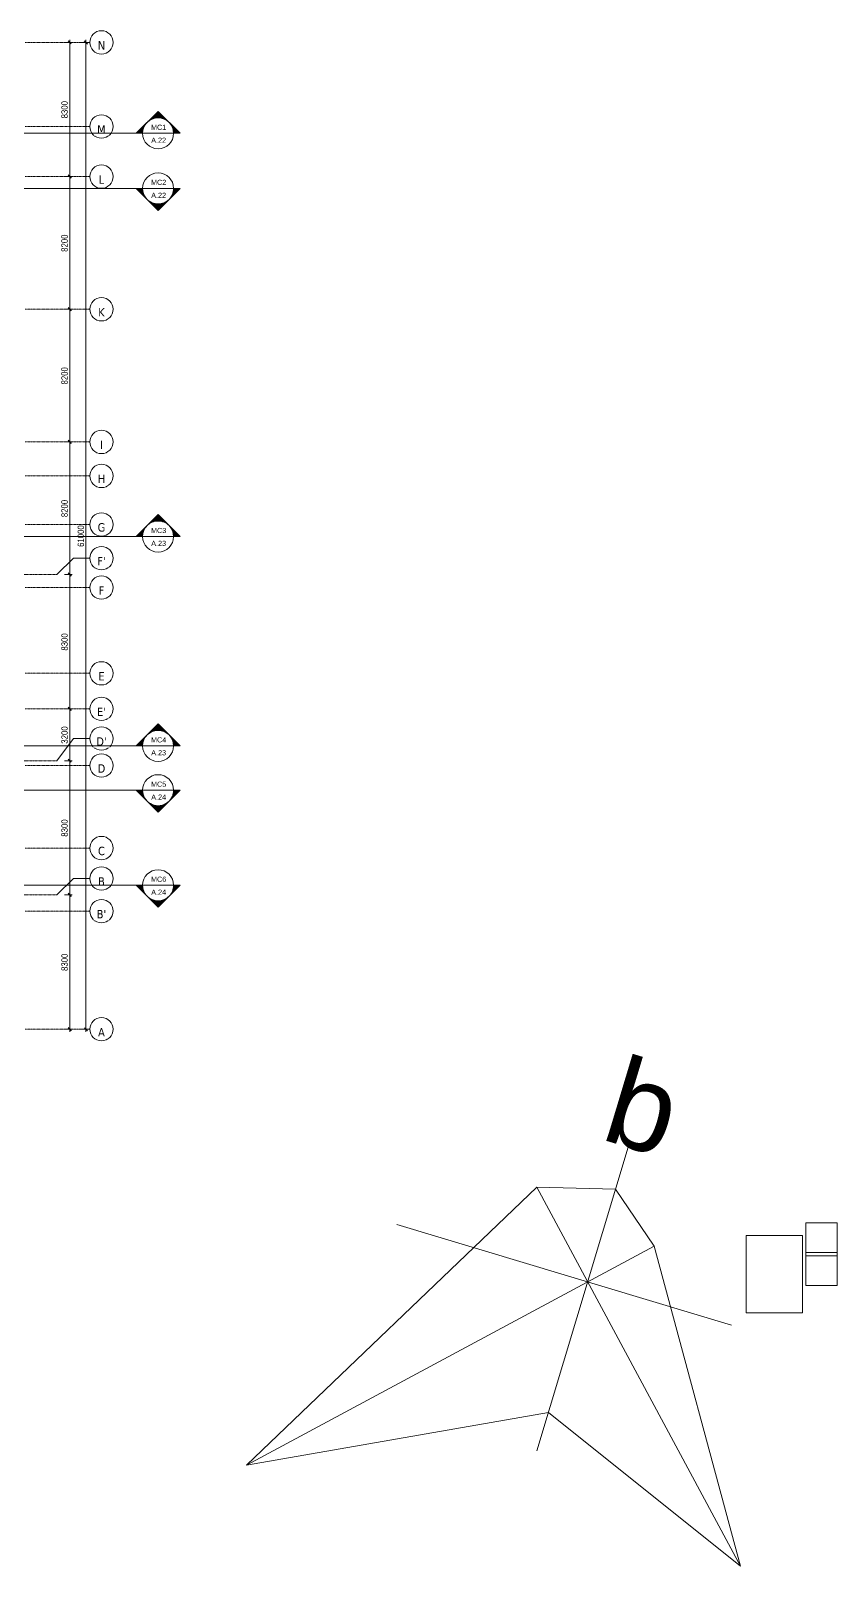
# Model space of a CAD drawing. Header units: millimetres. Extents: x 962 to 239635, y -15958 to 82755.
# Drawn here: x 189760 to 239635, y -15958 to 78957 of the extents above; entities that cross this region are included whole.
import ezdxf

# ---------------------------------------------------------------- set-up
doc = ezdxf.new("R2010")
doc.units = ezdxf.units.MM
for name, pattern in [('Dash Dot 3_16_', [7.9375, 4.7625, -1.5875, 0, -1.5875]), ('Dash_2_', [6.35, 3.175, -3.175]), ('Grid Line', [22.225, 12.7, -3.175, 3.175, -3.175])]:
    doc.linetypes.add(name, pattern=pattern)
for name, color, linetype, lineweight in [('A-ANNO-DIMS', 211, 'Continuous', 9), ('A-ANNO-DIMS-160', 211, 'Continuous', 9), ('G-ANNO-REFR', 1, 'Dash_2_', 18), ('G-ANNO-SYMB', 111, 'Continuous', 9), ('G-ANNO-SYMB-1', 111, 'Dash Dot 3_16_', 18), ('HOA GIO_TIEN GIANG_dwg-1', 7, 'Continuous', 18), ('S-GRID', 1, 'Continuous', 9), ('S-GRID-1', 1, 'Grid Line', 9), ('S-GRID-IDEN', 1, 'Continuous', 9), ('TEXT', 250, 'Continuous', 9), ('TEXT-1', 7, 'Continuous', 18)]:
    doc.layers.add(name, color=color, linetype=linetype, lineweight=lineweight)
doc.styles.add('Arial_1', font='arial_0.ttf', dxfattribs={"height": 5335.983317})
doc.styles.add('Arial_9', font='arial_0.ttf', dxfattribs={"height": 320})
doc.styles.add('Tahoma_B', font='tahomabd_0.ttf', dxfattribs={"height": 520})
doc.styles.add('UTM Avo', font='UTM Avo.ttf', dxfattribs={"width": 0.9, "height": 400})
doc.dimstyles.new('1_Dim_chi_tiet_2_5', dxfattribs={"dimscale": 304.8, "dimtxt": 399.720379, "dimasz": 0.629921, "dimexe": 0.524934, "dimexo": 0.0625, "dimgap": 0.052493, "dimtad": 1, "dimdec": 0, "dimrnd": 5, "dimzin": 0, "dimdsep": 46, "dimtxsty": 'UTM Avo', "dimblk1": 'OBLIQUE', "dimblk2": 'OBLIQUE', "dimsah": 1, "dimcen": 0.09, "dimdle": 0.524934, "dimazin": 0, "dimtfac": 1, "dimtdec": 4, "dimtix": 1, "dimtmove": 0, "dimatfit": 3, "dimfxl": 1.049869, "dimfxlon": 1, "dimtvp": 1, "dimtolj": 1, "dimtzin": 0, "dimarcsym": 2})
picture_1 = doc.add_image_def('image1.pdf', size_in_pixel=(6577, 8959))
picture_2 = doc.add_image_def('image2.pdf', size_in_pixel=(4758, 4958))
picture_3 = doc.add_image_def('image3.pdf', size_in_pixel=(4758, 4958))

# ---------------------------------------------------------------- blocks, each defined once
blk = doc.blocks.new('HOA GIO_TIEN GIANG_dwg-1605386-TỔNG THỂ_HOA GIÓ')
at = {"layer": 'TEXT'}
for p, q in [((8395, 10147), (2680, -8828)), ((15264, -15958), (2679, 7475)), ((-5985, 5174), (14714, -1060)), ((-15264, -9710), (9926, 3819))]:
    blk.add_line(p, q, dxfattribs=at)
at = {"layer": 'TEXT', "flags": 128}
blk.add_lwpolyline([(7552, 7347), (9926, 3819), (15264, -15958), (3396, -6448), (-15264, -9710), (2679, 7475), (7552, 7347), (9926, 3819), (15264, -15958), (3396, -6448), (-15264, -9710), (2679, 7475)], close=True, dxfattribs=at)
at = {"layer": 'TEXT-1', "insert": (8045, 15591), "char_height": 5336, "width": 4124.3, "attachment_point": 1, "rotation": 343.23792, "line_spacing_factor": 0.941778, "style": 'Arial_1'}
blk.add_mtext('b', dxfattribs=at)
blk = doc.blocks.new('Grid - M_Grid Head - Circle-353313-TKCS_MB TẦNG 2')
at = {"layer": 'S-GRID-IDEN'}
blk.add_circle((0, 0), 4.5, dxfattribs=at)
blk = doc.blocks.new('Section - M_Section Head - Filled-352373-TKCS_MB TẦNG 2')
at = {"layer": 'G-ANNO-SYMB'}
h = blk.add_hatch(color=256, dxfattribs=at)
edge = h.paths.add_edge_path()
edge.add_line((-6, 8.49), (-6, 6))
edge.add_arc((-6, 0), 6, 90, 135)
edge.add_line((-10.24, 4.24), (-6, 8.49))
h = blk.add_hatch(color=256, dxfattribs=at)
edge = h.paths.add_edge_path()
edge.add_line((-6, 8.49), (-1.76, 4.24))
edge.add_arc((-6, 0), 6, 45, 90)
edge.add_line((-6, 6), (-6, 8.49))
h = blk.add_hatch(color=256, dxfattribs=at)
edge = h.paths.add_edge_path()
edge.add_line((-14.49, 0), (-10.24, 4.24))
edge.add_arc((-6, 0), 6, 135, 180)
edge.add_line((-12, 0), (-14.49, 0))
h = blk.add_hatch(color=256, dxfattribs=at)
edge = h.paths.add_edge_path()
edge.add_line((2.49, 0), (0, 0))
edge.add_arc((-6, 0), 6, 360, 405)
edge.add_line((-1.76, 4.24), (2.49, 0))
for p, q in [((-6, 8.49), (-14.49, 0)), ((-6, 8.49), (-10.24, 4.24)), ((-6, 8.49), (2.49, 0)), ((-6, 6), (-6, 8.49)), ((-6, 8.49), (-6, 6)), ((-1.76, 4.24), (-6, 8.49)), ((-10.24, 4.24), (-14.49, 0)), ((-14.49, 0), (-12, 0)), ((2.49, 0), (-1.76, 4.24)), ((0, 0), (2.49, 0)), ((-12, 0), (-14.49, 0)), ((0, 0), (2.49, 0))]:
    blk.add_line(p, q, dxfattribs=at)
for start, end in [(360, 180), (90, 135), (45, 90), (135, 180), (180, 360), (360, 45)]:
    blk.add_arc((-6, 0), 6, start, end, dxfattribs=at)
blk = doc.blocks.new('DIMBLOCK45-TKCS_MB TẦNG 2')
at = {"layer": 'A-ANNO-DIMS-160'}
for p, q in [((192858, 78237), (193338, 78237)), ((193178, 78237), (192858, 78237)), ((193178, 17077), (193178, 78397)), ((192858, 17237), (193338, 17237)), ((193178, 17237), (192858, 17237))]:
    blk.add_line(p, q, dxfattribs=at)
at = {"layer": 'A-ANNO-DIMS-160', "lineweight": 25}
for p, q in [((193178, 78237), (193082, 78333)), ((193178, 78237), (193274, 78141)), ((193178, 17237), (193082, 17333)), ((193178, 17237), (193274, 17141))]:
    blk.add_line(p, q, dxfattribs=at)
at = {"layer": 'A-ANNO-DIMS-160', "color": 0, "insert": (192658, 47052), "char_height": 400, "width": 1643.29, "attachment_point": 1, "rotation": 90, "line_spacing_factor": 1.110334, "style": 'UTM Avo'}
blk.add_mtext('61000', dxfattribs=at)
blk = doc.blocks.new('_Oblique')
at = {"color": 0, "linetype": 'ByBlock', "lineweight": -2}
blk.add_line((-0.5, -0.5), (0.5, 0.5), dxfattribs=at)
blk = doc.blocks.new('DIMBLOCK46-TKCS_MB TẦNG 2')
at = {"layer": 'A-ANNO-DIMS-160', "lineweight": 25}
for p, q in [((192171, 25537), (192075, 25633)), ((192171, 25537), (192267, 25441)), ((192171, 17237), (192075, 17333)), ((192171, 17237), (192267, 17141))]:
    blk.add_line(p, q, dxfattribs=at)
at = {"layer": 'A-ANNO-DIMS-160'}
for p, q in [((191851, 25537), (192331, 25537)), ((192171, 25537), (191851, 25537)), ((192171, 17077), (192171, 25537)), ((191851, 17237), (192331, 17237)), ((192171, 17237), (191851, 17237))]:
    blk.add_line(p, q, dxfattribs=at)
at = {"layer": 'A-ANNO-DIMS-160', "color": 0, "insert": (191652, 20839), "char_height": 400, "width": 1314.64, "attachment_point": 1, "rotation": 90, "line_spacing_factor": 1.110334, "style": 'UTM Avo'}
blk.add_mtext('8300', dxfattribs=at)
blk = doc.blocks.new('DIMBLOCK47-TKCS_MB TẦNG 2')
at = {"layer": 'A-ANNO-DIMS-160'}
for p, q in [((191851, 33837), (192331, 33837)), ((192171, 33837), (191851, 33837)), ((192171, 25537), (192171, 33837)), ((191851, 25537), (192331, 25537)), ((192171, 25537), (191851, 25537))]:
    blk.add_line(p, q, dxfattribs=at)
at = {"layer": 'A-ANNO-DIMS-160', "lineweight": 25}
for p, q in [((192171, 33837), (192075, 33933)), ((192171, 33837), (192267, 33741)), ((192171, 25537), (192075, 25633)), ((192171, 25537), (192267, 25441))]:
    blk.add_line(p, q, dxfattribs=at)
at = {"layer": 'A-ANNO-DIMS-160', "color": 0, "insert": (191652, 29139), "char_height": 400, "width": 1314.64, "attachment_point": 1, "rotation": 90, "line_spacing_factor": 1.110334, "style": 'UTM Avo'}
blk.add_mtext('8300', dxfattribs=at)
blk = doc.blocks.new('DIMBLOCK48-TKCS_MB TẦNG 2')
at = {"layer": 'A-ANNO-DIMS-160'}
for p, q in [((191851, 37037), (192331, 37037)), ((192171, 37037), (191851, 37037)), ((192171, 33837), (192171, 37037)), ((191851, 33837), (192331, 33837)), ((192171, 33837), (191851, 33837))]:
    blk.add_line(p, q, dxfattribs=at)
at = {"layer": 'A-ANNO-DIMS-160', "lineweight": 25}
for p, q in [((192171, 37037), (192075, 37133)), ((192171, 37037), (192267, 36941)), ((192171, 33837), (192075, 33933)), ((192171, 33837), (192267, 33741))]:
    blk.add_line(p, q, dxfattribs=at)
at = {"layer": 'A-ANNO-DIMS-160', "color": 0, "insert": (191652, 34889), "char_height": 400, "width": 1314.64, "attachment_point": 1, "rotation": 90, "line_spacing_factor": 1.110334, "style": 'UTM Avo'}
blk.add_mtext('3200', dxfattribs=at)
blk = doc.blocks.new('DIMBLOCK49-TKCS_MB TẦNG 2')
at = {"layer": 'A-ANNO-DIMS-160'}
for p, q in [((191851, 45337), (192331, 45337)), ((192171, 45337), (191851, 45337)), ((192171, 37037), (192171, 45337)), ((191851, 37037), (192331, 37037)), ((192171, 37037), (191851, 37037))]:
    blk.add_line(p, q, dxfattribs=at)
at = {"layer": 'A-ANNO-DIMS-160', "lineweight": 25}
for p, q in [((192171, 45337), (192075, 45433)), ((192171, 45337), (192267, 45241)), ((192171, 37037), (192075, 37133)), ((192171, 37037), (192267, 36941))]:
    blk.add_line(p, q, dxfattribs=at)
at = {"layer": 'A-ANNO-DIMS-160', "color": 0, "insert": (191652, 40639), "char_height": 400, "width": 1314.64, "attachment_point": 1, "rotation": 90, "line_spacing_factor": 1.110334, "style": 'UTM Avo'}
blk.add_mtext('8300', dxfattribs=at)
blk = doc.blocks.new('DIMBLOCK50-TKCS_MB TẦNG 2')
at = {"layer": 'A-ANNO-DIMS-160'}
for p, q in [((191851, 53537), (192331, 53537)), ((192171, 53537), (191851, 53537)), ((192171, 45337), (192171, 53537)), ((191851, 45337), (192331, 45337)), ((192171, 45337), (191851, 45337))]:
    blk.add_line(p, q, dxfattribs=at)
at = {"layer": 'A-ANNO-DIMS-160', "lineweight": 25}
for p, q in [((192171, 53537), (192075, 53633)), ((192171, 53537), (192267, 53441)), ((192171, 45337), (192075, 45433)), ((192171, 45337), (192267, 45241))]:
    blk.add_line(p, q, dxfattribs=at)
at = {"layer": 'A-ANNO-DIMS-160', "color": 0, "insert": (191652, 48889), "char_height": 400, "width": 1314.64, "attachment_point": 1, "rotation": 90, "line_spacing_factor": 1.110334, "style": 'UTM Avo'}
blk.add_mtext('8200', dxfattribs=at)
blk = doc.blocks.new('DIMBLOCK51-TKCS_MB TẦNG 2')
at = {"layer": 'A-ANNO-DIMS-160'}
for p, q in [((191851, 61737), (192331, 61737)), ((192171, 61737), (191851, 61737)), ((192171, 53537), (192171, 61737)), ((191851, 53537), (192331, 53537)), ((192171, 53537), (191851, 53537))]:
    blk.add_line(p, q, dxfattribs=at)
at = {"layer": 'A-ANNO-DIMS-160', "lineweight": 25}
for p, q in [((192171, 61737), (192075, 61833)), ((192171, 61737), (192267, 61641)), ((192171, 53537), (192075, 53633)), ((192171, 53537), (192267, 53441))]:
    blk.add_line(p, q, dxfattribs=at)
at = {"layer": 'A-ANNO-DIMS-160', "color": 0, "insert": (191652, 57089), "char_height": 400, "width": 1314.64, "attachment_point": 1, "rotation": 90, "line_spacing_factor": 1.110334, "style": 'UTM Avo'}
blk.add_mtext('8200', dxfattribs=at)
blk = doc.blocks.new('DIMBLOCK52-TKCS_MB TẦNG 2')
at = {"layer": 'A-ANNO-DIMS-160'}
for p, q in [((191851, 69937), (192331, 69937)), ((192171, 69937), (191851, 69937)), ((192171, 61737), (192171, 69937)), ((191851, 61737), (192331, 61737)), ((192171, 61737), (191851, 61737))]:
    blk.add_line(p, q, dxfattribs=at)
at = {"layer": 'A-ANNO-DIMS-160', "lineweight": 25}
for p, q in [((192171, 69937), (192075, 70033)), ((192171, 69937), (192267, 69841)), ((192171, 61737), (192075, 61833)), ((192171, 61737), (192267, 61641))]:
    blk.add_line(p, q, dxfattribs=at)
at = {"layer": 'A-ANNO-DIMS-160', "color": 0, "insert": (191652, 65289), "char_height": 400, "width": 1314.64, "attachment_point": 1, "rotation": 90, "line_spacing_factor": 1.110334, "style": 'UTM Avo'}
blk.add_mtext('8200', dxfattribs=at)
blk = doc.blocks.new('DIMBLOCK53-TKCS_MB TẦNG 2')
at = {"layer": 'A-ANNO-DIMS-160'}
for p, q in [((191851, 78237), (192331, 78237)), ((192171, 78237), (191851, 78237)), ((192171, 69937), (192171, 78397)), ((191851, 69937), (192331, 69937)), ((192171, 69937), (191851, 69937))]:
    blk.add_line(p, q, dxfattribs=at)
at = {"layer": 'A-ANNO-DIMS-160', "lineweight": 25}
for p, q in [((192171, 78237), (192075, 78333)), ((192171, 78237), (192267, 78141)), ((192171, 69937), (192075, 70033)), ((192171, 69937), (192267, 69841))]:
    blk.add_line(p, q, dxfattribs=at)
at = {"layer": 'A-ANNO-DIMS-160', "color": 0, "insert": (191652, 73539), "char_height": 400, "width": 1314.64, "attachment_point": 1, "rotation": 90, "line_spacing_factor": 1.110334, "style": 'UTM Avo'}
blk.add_mtext('8300', dxfattribs=at)

msp = doc.modelspace()

# ---------------------------------------------------------------- linework, layer by layer
at = {"layer": 'G-ANNO-SYMB'}
for p, q in [((196677.7, 72614.1), (198597.7, 72614.1)), ((196677.7, 69211.5), (198597.7, 69211.5)), ((196677.7, 47691.5), (198597.7, 47691.5)), ((196677.7, 34751.5), (198597.7, 34751.5)), ((196677.7, 32011.5), (198597.7, 32011.5)), ((196677.7, 26135.3), (198597.7, 26135.3))]:
    msp.add_line(p, q, dxfattribs=at)
at = {"layer": 'G-ANNO-SYMB-1'}
msp.add_line((90498.7, 32011.5), (196677.7, 32011.5), dxfattribs=at)
at = {"layer": 'S-GRID'}
for p, q in [((191383.6, 45336.9), (192399.6, 46352.9)), ((191383.6, 33836.9), (192399.6, 35204.6)), ((191383.6, 25536.9), (192399.6, 26552.9))]:
    msp.add_line(p, q, dxfattribs=at)
at = {"layer": 'S-GRID-1'}
for p, q in [((191383.6, 45336.9), (187383.6, 45336.9)), ((191383.6, 33836.9), (187383.6, 33836.9)), ((191383.6, 25536.9), (187383.6, 25536.9))]:
    msp.add_line(p, q, dxfattribs=at)

# ---------------------------------------------------------------- block references
at = {"layer": 'G-ANNO-SYMB', "extrusion": (0, 0, -1), "xscale": 159.9999999999999, "yscale": 159.9999999999999, "zscale": 159.9999999999999}
for p in [(-196677.7, 72614.1), (-196677.7, 47691.5), (-196677.7, 34751.5)]:
    msp.add_blockref('Section - M_Section Head - Filled-352373-TKCS_MB TẦNG 2', p, dxfattribs=at)
at = {"layer": 'G-ANNO-SYMB', "xscale": 159.9999999999999, "yscale": 159.9999999999999, "zscale": 159.9999999999999, "rotation": 180}
for p in [(196677.7, 69211.5), (196677.7, 32011.5), (196677.7, 26135.3)]:
    msp.add_blockref('Section - M_Section Head - Filled-352373-TKCS_MB TẦNG 2', p, dxfattribs=at)
at = {"layer": 'HOA GIO_TIEN GIANG_dwg-1'}
msp.add_blockref('HOA GIO_TIEN GIANG_dwg-1605386-TỔNG THỂ_HOA GIÓ', (218375.6, 0), dxfattribs=at)
at = {"layer": 'S-GRID-IDEN', "xscale": 159.9999999999999, "yscale": 159.9999999999999, "zscale": 159.9999999999999, "rotation": 89.99999999999982}
for p in [(194135.6, 78236.9), (194135.6, 73036.9), (194135.6, 69936.9), (194135.6, 61736.9), (194135.6, 53536.9), (194135.6, 51436.9), (194135.6, 48436.9), (194135.6, 46352.9), (194135.6, 44536.9), (194135.6, 39236.9), (194135.6, 37036.9), (194135.6, 35204.6), (194135.6, 33536.9), (194135.6, 28436.9), (194135.6, 26552.9), (194135.6, 24536.9), (194135.6, 17236.9)]:
    msp.add_blockref('Grid - M_Grid Head - Circle-353313-TKCS_MB TẦNG 2', p, dxfattribs=at)

# ---------------------------------------------------------------- texts
at = {"layer": 'G-ANNO-SYMB', "char_height": 320, "attachment_point": 5, "line_spacing_factor": 0.936439, "style": 'Arial_9'}
for s, insert, width in [('\\pt2032,4064,6096,8128,10160,12192,14224,16256,18288,20320,22352,24384,26416,28448,30480,32512,34544,36576,38608,40640,42672,44704,46736,48768,50800,52832,54864,56896,58928,60960,62992,65024;MC1', (197671.7, 72985.2), 963.2), ('\\pt2032,4064,6096,8128,10160,12192,14224,16256,18288,20320,22352,24384,26416,28448,30480,32512,34544,36576,38608,40640,42672,44704,46736,48768,50800,52832,54864,56896,58928,60960,62992,65024;A.22', (197671.7, 72187), 952), ('\\pt2032,4064,6096,8128,10160,12192,14224,16256,18288,20320,22352,24384,26416,28448,30480,32512,34544,36576,38608,40640,42672,44704,46736,48768,50800,52832,54864,56896,58928,60960,62992,65024;MC2', (197671.7, 69582.7), 963.2), ('\\pt2032,4064,6096,8128,10160,12192,14224,16256,18288,20320,22352,24384,26416,28448,30480,32512,34544,36576,38608,40640,42672,44704,46736,48768,50800,52832,54864,56896,58928,60960,62992,65024;A.22', (197671.7, 68784.4), 952), ('\\pt2032,4064,6096,8128,10160,12192,14224,16256,18288,20320,22352,24384,26416,28448,30480,32512,34544,36576,38608,40640,42672,44704,46736,48768,50800,52832,54864,56896,58928,60960,62992,65024;MC3', (197671.7, 48062.7), 963.2), ('\\pt2032,4064,6096,8128,10160,12192,14224,16256,18288,20320,22352,24384,26416,28448,30480,32512,34544,36576,38608,40640,42672,44704,46736,48768,50800,52832,54864,56896,58928,60960,62992,65024;A.23', (197671.7, 47264.4), 952), ('\\pt2032,4064,6096,8128,10160,12192,14224,16256,18288,20320,22352,24384,26416,28448,30480,32512,34544,36576,38608,40640,42672,44704,46736,48768,50800,52832,54864,56896,58928,60960,62992,65024;MC4', (197671.7, 35122.7), 963.2), ('\\pt2032,4064,6096,8128,10160,12192,14224,16256,18288,20320,22352,24384,26416,28448,30480,32512,34544,36576,38608,40640,42672,44704,46736,48768,50800,52832,54864,56896,58928,60960,62992,65024;A.23', (197671.7, 34324.4), 952), ('\\pt2032,4064,6096,8128,10160,12192,14224,16256,18288,20320,22352,24384,26416,28448,30480,32512,34544,36576,38608,40640,42672,44704,46736,48768,50800,52832,54864,56896,58928,60960,62992,65024;MC5', (197671.7, 32382.7), 963.2), ('\\pt2032,4064,6096,8128,10160,12192,14224,16256,18288,20320,22352,24384,26416,28448,30480,32512,34544,36576,38608,40640,42672,44704,46736,48768,50800,52832,54864,56896,58928,60960,62992,65024;A.24', (197671.7, 31584.4), 952), ('\\pt2032,4064,6096,8128,10160,12192,14224,16256,18288,20320,22352,24384,26416,28448,30480,32512,34544,36576,38608,40640,42672,44704,46736,48768,50800,52832,54864,56896,58928,60960,62992,65024;MC6', (197671.7, 26506.4), 963.2), ('\\pt2032,4064,6096,8128,10160,12192,14224,16256,18288,20320,22352,24384,26416,28448,30480,32512,34544,36576,38608,40640,42672,44704,46736,48768,50800,52832,54864,56896,58928,60960,62992,65024;A.24', (197671.7, 25708.2), 952)]:
    msp.add_mtext(s, dxfattribs=dict(at, insert=insert, width=width))

# ---------------------------------------------------------------- dimensions: what is measured, and where the dimension line sits
at = {"layer": 'A-ANNO-DIMS'}
for base, p1, p2, override, picture, middle in [((192171.5, 78236.9), (191851.5, 69936.9), (191851.5, 78236.9), {"dimpost": '<>', "dimfxl": 8300}, 'DIMBLOCK53-TKCS_MB TẦNG 2', (191948.5, 74086.9)), ((192171.5, 69936.9), (191851.5, 61736.9), (191851.5, 69936.9), {"dimpost": '<>', "dimfxl": 8200}, 'DIMBLOCK52-TKCS_MB TẦNG 2', (191948.5, 65836.9)), ((192171.5, 61736.9), (191851.5, 53536.9), (191851.5, 61736.9), {"dimpost": '<>', "dimfxl": 8200}, 'DIMBLOCK51-TKCS_MB TẦNG 2', (191948.5, 57636.9)), ((192171.5, 53536.9), (191851.5, 45336.9), (191851.5, 53536.9), {"dimpost": '<>', "dimfxl": 8200}, 'DIMBLOCK50-TKCS_MB TẦNG 2', (191948.5, 49436.9)), ((192171.5, 45336.9), (191851.5, 37036.9), (191851.5, 45336.9), {"dimpost": '<>', "dimfxl": 8300}, 'DIMBLOCK49-TKCS_MB TẦNG 2', (191948.5, 41186.9)), ((192171.5, 37036.9), (191851.5, 33836.9), (191851.5, 37036.9), {"dimpost": '<>', "dimfxl": 3200}, 'DIMBLOCK48-TKCS_MB TẦNG 2', (191948.5, 35436.9)), ((192171.5, 33836.9), (191851.5, 25536.9), (191851.5, 33836.9), {"dimpost": '<>', "dimfxl": 8300}, 'DIMBLOCK47-TKCS_MB TẦNG 2', (191948.5, 29686.9)), ((192171.5, 25536.9), (191851.5, 17236.9), (191851.5, 25536.9), {"dimpost": '<>', "dimfxl": 8300}, 'DIMBLOCK46-TKCS_MB TẦNG 2', (191948.5, 21386.9))]:
    dim = msp.add_linear_dim(base=base, p1=p1, p2=p2, angle=90, dimstyle='1_Dim_chi_tiet_2_5', override=override, dxfattribs=at)
    dim.commit()
    dim.dimension.update_dxf_attribs({"geometry": picture, "text_midpoint": middle})

# ---------------------------------------------------------------- pictures from other files: only their frames are drawn
at = {"layer": 'G-ANNO-REFR'}
image = msp.add_image(picture_3, insert=(237684.7, 3230.5), size_in_units=(1950, 2032), dxfattribs=at)
image.dxf.flags = 7
image = msp.add_image(picture_1, insert=(233989.7, -285.3), size_in_units=(3500, 4767.1), dxfattribs=at)
image.dxf.flags = 7
image = msp.add_image(picture_2, insert=(237684.7, 1399.2), size_in_units=(1950, 2032), dxfattribs=at)
image.dxf.flags = 7

# ---------------------------------------------------------------- next in the draw order: texts
at = {"layer": 'S-GRID-IDEN', "char_height": 520, "attachment_point": 5, "line_spacing_factor": 0.996129, "style": 'Tahoma_B', "bg_fill": 3, "box_fill_scale": 1.25, "bg_fill_color": 256, "bg_fill_true_color": 13158600, "bg_fill_transparency": 0}
for s, insert, width in [('\\pt2031.9988,4063.9976,6096.0016,8128.0004,10159.9992,12191.998,14224.002,16256.0008,18287.9996,20319.9984,22352.0024,24384.0012,26416,28447.9988,30479.9976,32512.0016,34544.0004,36575.9992,38607.998,40640.002,42672.0008,44703.9996,46735.9984,48768.0024,50800.0012,52832,54863.9988,56895.9976,58928.0016,60960.0004,62991.9992,65023.998;N', (194134.1, 78053.6), 561.6), ('\\pt2031.9988,4063.9976,6096.0016,8128.0004,10159.9992,12191.998,14224.002,16256.0008,18287.9996,20319.9984,22352.0024,24384.0012,26416,28447.9988,30479.9976,32512.0016,34544.0004,36575.9992,38607.998,40640.002,42672.0008,44703.9996,46735.9984,48768.0024,50800.0012,52832,54863.9988,56895.9976,58928.0016,60960.0004,62991.9992,65023.998;M', (194134.1, 72853.6), 646.4), ('\\pt2031.9988,4063.9976,6096.0016,8128.0004,10159.9992,12191.998,14224.002,16256.0008,18287.9996,20319.9984,22352.0024,24384.0012,26416,28447.9988,30479.9976,32512.0016,34544.0004,36575.9992,38607.998,40640.002,42672.0008,44703.9996,46735.9984,48768.0024,50800.0012,52832,54863.9988,56895.9976,58928.0016,60960.0004,62991.9992,65023.998;L', (194134.1, 69753.6), 412.8), ('\\pt2031.9988,4063.9976,6096.0016,8128.0004,10159.9992,12191.998,14224.002,16256.0008,18287.9996,20319.9984,22352.0024,24384.0012,26416,28447.9988,30479.9976,32512.0016,34544.0004,36575.9992,38607.998,40640.002,42672.0008,44703.9996,46735.9984,48768.0024,50800.0012,52832,54863.9988,56895.9976,58928.0016,60960.0004,62991.9992,65023.998;K', (194134.1, 61553.6), 508.8), ('\\pt2031.9988,4063.9976,6096.0016,8128.0004,10159.9992,12191.998,14224.002,16256.0008,18287.9996,20319.9984,22352.0024,24384.0012,26416,28447.9988,30479.9976,32512.0016,34544.0004,36575.9992,38607.998,40640.002,42672.0008,44703.9996,46735.9984,48768.0024,50800.0012,52832,54863.9988,56895.9976,58928.0016,60960.0004,62991.9992,65023.998;I', (194134.9, 53353.6), 348.8), ('\\pt2031.9988,4063.9976,6096.0016,8128.0004,10159.9992,12191.998,14224.002,16256.0008,18287.9996,20319.9984,22352.0024,24384.0012,26416,28447.9988,30479.9976,32512.0016,34544.0004,36575.9992,38607.998,40640.002,42672.0008,44703.9996,46735.9984,48768.0024,50800.0012,52832,54863.9988,56895.9976,58928.0016,60960.0004,62991.9992,65023.998;H', (194134.1, 51253.6), 550.4), ('\\pt2031.9988,4063.9976,6096.0016,8128.0004,10159.9992,12191.998,14224.002,16256.0008,18287.9996,20319.9984,22352.0024,24384.0012,26416,28447.9988,30479.9976,32512.0016,34544.0004,36575.9992,38607.998,40640.002,42672.0008,44703.9996,46735.9984,48768.0024,50800.0012,52832,54863.9988,56895.9976,58928.0016,60960.0004,62991.9992,65023.998;G', (194134.9, 48253.6), 539.2), ("\\pt2031.9988,4063.9976,6096.0016,8128.0004,10159.9992,12191.998,14224.002,16256.0008,18287.9996,20319.9984,22352.0024,24384.0012,26416,28447.9988,30479.9976,32512.0016,34544.0004,36575.9992,38607.998,40640.002,42672.0008,44703.9996,46735.9984,48768.0024,50800.0012,52832,54863.9988,56895.9976,58928.0016,60960.0004,62991.9992,65023.998;F'", (194134.1, 46169.6), 614.4), ('\\pt2031.9988,4063.9976,6096.0016,8128.0004,10159.9992,12191.998,14224.002,16256.0008,18287.9996,20319.9984,22352.0024,24384.0012,26416,28447.9988,30479.9976,32512.0016,34544.0004,36575.9992,38607.998,40640.002,42672.0008,44703.9996,46735.9984,48768.0024,50800.0012,52832,54863.9988,56895.9976,58928.0016,60960.0004,62991.9992,65023.998;F', (194134.1, 44353.6), 424), ('\\pt2031.9988,4063.9976,6096.0016,8128.0004,10159.9992,12191.998,14224.002,16256.0008,18287.9996,20319.9984,22352.0024,24384.0012,26416,28447.9988,30479.9976,32512.0016,34544.0004,36575.9992,38607.998,40640.002,42672.0008,44703.9996,46735.9984,48768.0024,50800.0012,52832,54863.9988,56895.9976,58928.0016,60960.0004,62991.9992,65023.998;E', (194134.1, 39053.6), 444.8), ("\\pt2031.9988,4063.9976,6096.0016,8128.0004,10159.9992,12191.998,14224.002,16256.0008,18287.9996,20319.9984,22352.0024,24384.0012,26416,28447.9988,30479.9976,32512.0016,34544.0004,36575.9992,38607.998,40640.002,42672.0008,44703.9996,46735.9984,48768.0024,50800.0012,52832,54863.9988,56895.9976,58928.0016,60960.0004,62991.9992,65023.998;E'", (194134.1, 36853.6), 635.2), ("\\pt2031.9988,4063.9976,6096.0016,8128.0004,10159.9992,12191.998,14224.002,16256.0008,18287.9996,20319.9984,22352.0024,24384.0012,26416,28447.9988,30479.9976,32512.0016,34544.0004,36575.9992,38607.998,40640.002,42672.0008,44703.9996,46735.9984,48768.0024,50800.0012,52832,54863.9988,56895.9976,58928.0016,60960.0004,62991.9992,65023.998;D'", (194134.9, 35021.3), 740.8), ('\\pt2031.9988,4063.9976,6096.0016,8128.0004,10159.9992,12191.998,14224.002,16256.0008,18287.9996,20319.9984,22352.0024,24384.0012,26416,28447.9988,30479.9976,32512.0016,34544.0004,36575.9992,38607.998,40640.002,42672.0008,44703.9996,46735.9984,48768.0024,50800.0012,52832,54863.9988,56895.9976,58928.0016,60960.0004,62991.9992,65023.998;D', (194134.1, 33353.6), 550.4), ('\\pt2031.9988,4063.9976,6096.0016,8128.0004,10159.9992,12191.998,14224.002,16256.0008,18287.9996,20319.9984,22352.0024,24384.0012,26416,28447.9988,30479.9976,32512.0016,34544.0004,36575.9992,38607.998,40640.002,42672.0008,44703.9996,46735.9984,48768.0024,50800.0012,52832,54863.9988,56895.9976,58928.0016,60960.0004,62991.9992,65023.998;C', (194134.1, 28253.6), 486.4), ('\\pt2031.9988,4063.9976,6096.0016,8128.0004,10159.9992,12191.998,14224.002,16256.0008,18287.9996,20319.9984,22352.0024,24384.0012,26416,28447.9988,30479.9976,32512.0016,34544.0004,36575.9992,38607.998,40640.002,42672.0008,44703.9996,46735.9984,48768.0024,50800.0012,52832,54863.9988,56895.9976,58928.0016,60960.0004,62991.9992,65023.998;B', (194134.1, 26369.6), 497.6), ("\\pt2031.9988,4063.9976,6096.0016,8128.0004,10159.9992,12191.998,14224.002,16256.0008,18287.9996,20319.9984,22352.0024,24384.0012,26416,28447.9988,30479.9976,32512.0016,34544.0004,36575.9992,38607.998,40640.002,42672.0008,44703.9996,46735.9984,48768.0024,50800.0012,52832,54863.9988,56895.9976,58928.0016,60960.0004,62991.9992,65023.998;B'", (194134.1, 24353.6), 688), ('\\pt2031.9988,4063.9976,6096.0016,8128.0004,10159.9992,12191.998,14224.002,16256.0008,18287.9996,20319.9984,22352.0024,24384.0012,26416,28447.9988,30479.9976,32512.0016,34544.0004,36575.9992,38607.998,40640.002,42672.0008,44703.9996,46735.9984,48768.0024,50800.0012,52832,54863.9988,56895.9976,58928.0016,60960.0004,62991.9992,65023.998;A', (194134.1, 17053.6), 497.6)]:
    msp.add_mtext(s, dxfattribs=dict(at, insert=insert, width=width))

# ---------------------------------------------------------------- next in the draw order: linework, layer by layer
at = {"layer": 'G-ANNO-SYMB-1'}
for p, q in [((90498.7, 72614.1), (196677.7, 72614.1)), ((90498.7, 69211.5), (196677.7, 69211.5)), ((90498.7, 47691.5), (196677.7, 47691.5)), ((90498.7, 34751.5), (196677.7, 34751.5)), ((90498.7, 26135.3), (196677.7, 26135.3))]:
    msp.add_line(p, q, dxfattribs=at)
at = {"layer": 'S-GRID'}
for p, q in [((192399.6, 46352.9), (193415.6, 46352.9)), ((192399.6, 35204.6), (193415.6, 35204.6)), ((192399.6, 26552.9), (193415.6, 26552.9))]:
    msp.add_line(p, q, dxfattribs=at)
at = {"layer": 'S-GRID-1'}
for p, q in [((193415.6, 78236.9), (189415.6, 78236.9)), ((193415.6, 73036.9), (189415.6, 73036.9)), ((193415.6, 69936.9), (189415.6, 69936.9)), ((193415.6, 61736.9), (189415.6, 61736.9)), ((193415.6, 53536.9), (189415.6, 53536.9)), ((193415.6, 51436.9), (189415.6, 51436.9)), ((193415.6, 48436.9), (189415.6, 48436.9)), ((193415.6, 44536.9), (189415.6, 44536.9)), ((193415.6, 39236.9), (189415.6, 39236.9)), ((193415.6, 37036.9), (189415.6, 37036.9)), ((193415.6, 33536.9), (189415.6, 33536.9)), ((193415.6, 28436.9), (189415.6, 28436.9)), ((193415.6, 24536.9), (189415.6, 24536.9)), ((193415.6, 17236.9), (189415.6, 17236.9))]:
    msp.add_line(p, q, dxfattribs=at)

# ---------------------------------------------------------------- next in the draw order: dimensions: what is measured, and where the dimension line sits
at = {"layer": 'A-ANNO-DIMS'}
dim = msp.add_linear_dim(base=(193178, 78236.9), p1=(192858, 17236.9), p2=(192858, 78236.9), angle=90, dimstyle='1_Dim_chi_tiet_2_5', override={"dimpost": '<>', "dimfxl": 61000}, dxfattribs=at)
dim.commit()
dim.dimension.update_dxf_attribs({"geometry": 'DIMBLOCK45-TKCS_MB TẦNG 2', "text_midpoint": (192955, 47736.9)})

doc.saveas('drawing.dxf')
